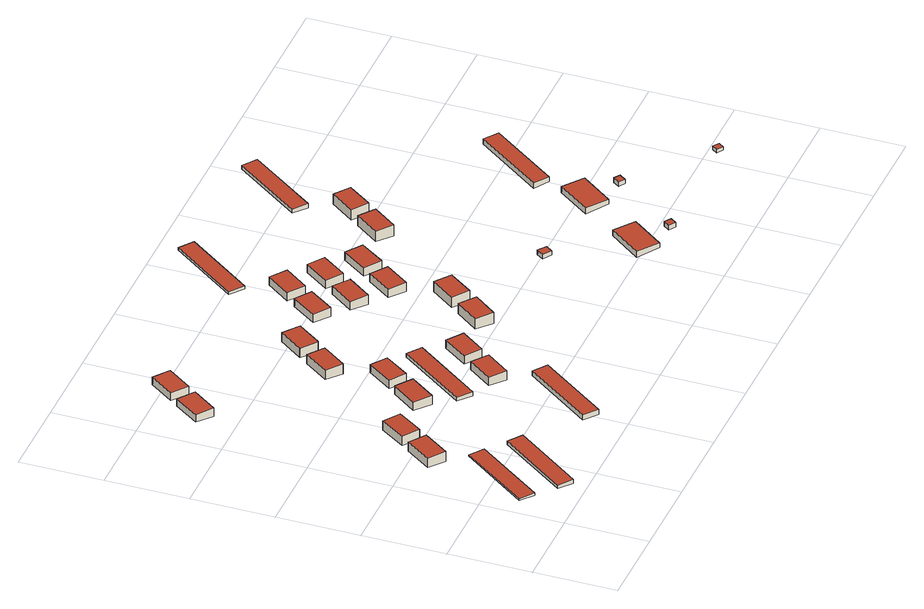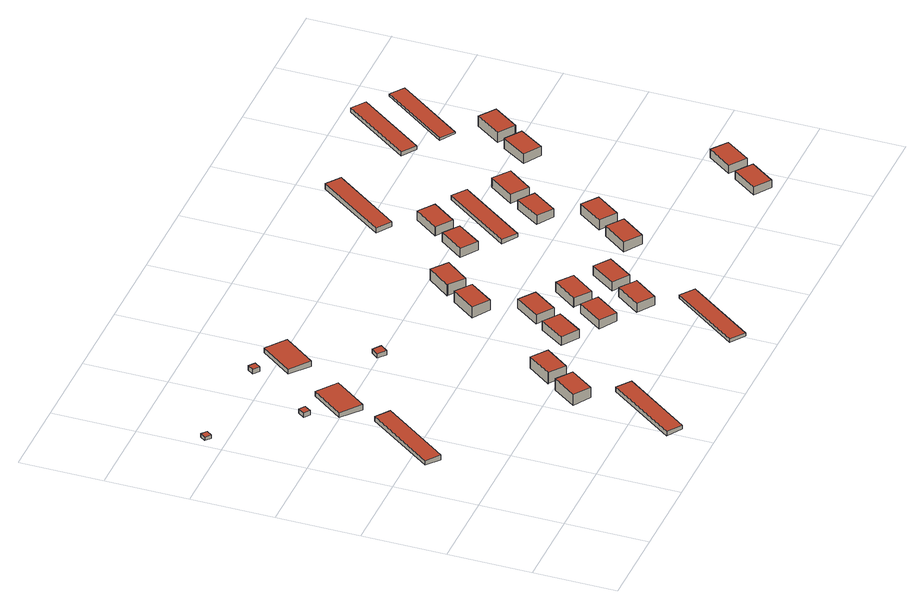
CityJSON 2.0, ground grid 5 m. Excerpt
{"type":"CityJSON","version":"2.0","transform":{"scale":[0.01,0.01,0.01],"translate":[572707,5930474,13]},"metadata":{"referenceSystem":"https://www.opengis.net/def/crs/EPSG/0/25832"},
"CityObjects":{
"building1":{"type":"Building","attributes":{"Grundfläche 2D":"14176.517365","Grundhöhe NN":"4.677"},"children":["building1-1","building1-2","building1-3","building1-4","building1-5","building1-6","building1-7","building1-8","building1-9","building1-10","building1-11","building1-12","building1-13","building1-14","building1-15","building1-16","building1-17","building1-18","building1-19","building1-20","building1-21","building1-22","building1-23","building1-24","building1-25","building1-26","building1-27","building1-28","building1-29","building1-30","building1-31","building1-32","building1-33"]},
"building1-1":{"type":"BuildingInstallation","parents":["building1"],"geometry":[{"type":"MultiSurface","lod":"3","boundaries":[[[0,1,2,3]],[[3,2,4,5]],[[0,3,5,6]],[[1,0,6,7]],[[2,1,7,4]]],"semantics":{"surfaces":[{"type":"RoofSurface"},{"type":"WallSurface"}],"values":[0,1,1,1,1]}}]},
"building1-2":{"type":"BuildingInstallation","parents":["building1"],"geometry":[{"type":"MultiSurface","lod":"3","boundaries":[[[8,9,10,11,12]],[[9,8,13,14]],[[10,9,14,15]],[[11,10,15,16]],[[12,11,16,17]],[[8,12,17,13]]],"semantics":{"surfaces":[{"type":"RoofSurface"},{"type":"WallSurface"}],"values":[0,1,1,1,1,1]}}]},
"building1-3":{"type":"BuildingInstallation","parents":["building1"],"geometry":[{"type":"MultiSurface","lod":"3","boundaries":[[[18,19,20,21]],[[21,20,22,23]],[[18,21,23,24]],[[19,18,24,25]],[[20,19,25,22]]],"semantics":{"surfaces":[{"type":"RoofSurface"},{"type":"WallSurface"}],"values":[0,1,1,1,1]}}]},
"building1-4":{"type":"BuildingInstallation","parents":["building1"],"geometry":[{"type":"MultiSurface","lod":"3","boundaries":[[[26,27,28,29,30]],[[28,27,31,32]],[[27,26,33,31]],[[29,28,32,34]],[[30,29,34,35]],[[26,30,35,33]]],"semantics":{"surfaces":[{"type":"RoofSurface"},{"type":"WallSurface"}],"values":[0,1,1,1,1,1]}}]},
"building1-5":{"type":"BuildingInstallation","parents":["building1"],"geometry":[{"type":"MultiSurface","lod":"3","boundaries":[[[36,37,38,39,40]],[[38,37,41,42]],[[43,40,39,38,42,44]],[[36,40,43,45]],[[37,36,45,41]]],"semantics":{"surfaces":[{"type":"RoofSurface"},{"type":"WallSurface"}],"values":[0,1,1,1,1]}}]},
"building1-6":{"type":"BuildingInstallation","parents":["building1"],"geometry":[{"type":"MultiSurface","lod":"3","boundaries":[[[46,47,48,49]],[[47,46,50,51]],[[48,47,51,52]],[[49,48,52,53]],[[46,49,53,50]]],"semantics":{"surfaces":[{"type":"RoofSurface"},{"type":"WallSurface"}],"values":[0,1,1,1,1]}}]},
"building1-7":{"type":"BuildingInstallation","parents":["building1"],"geometry":[{"type":"MultiSurface","lod":"3","boundaries":[[[54,55,56,57,58,59]],[[60,61,57,56,55,54,62,63]],[[58,57,61,64]],[[59,58,64,65]],[[54,59,65,62]]],"semantics":{"surfaces":[{"type":"RoofSurface"},{"type":"WallSurface"}],"values":[0,1,1,1,1]}}]},
"building1-8":{"type":"BuildingInstallation","parents":["building1"],"geometry":[{"type":"MultiSurface","lod":"3","boundaries":[[[66,67,68,69]],[[69,68,70,71]],[[66,69,71,72]],[[67,66,72,73]],[[68,67,73,70]]],"semantics":{"surfaces":[{"type":"RoofSurface"},{"type":"WallSurface"}],"values":[0,1,1,1,1]}}]},
"building1-9":{"type":"BuildingInstallation","parents":["building1"],"geometry":[{"type":"MultiSurface","lod":"3","boundaries":[[[74,75,76,77]],[[77,76,78,79]],[[74,77,79,80]],[[75,74,80,81]],[[76,75,81,78]]],"semantics":{"surfaces":[{"type":"RoofSurface"},{"type":"WallSurface"}],"values":[0,1,1,1,1]}}]},
"building1-10":{"type":"BuildingInstallation","parents":["building1"],"geometry":[{"type":"MultiSurface","lod":"3","boundaries":[[[82,83,84,85]],[[85,84,86,87]],[[82,85,87,88]],[[83,82,88,89]],[[84,83,89,86]]],"semantics":{"surfaces":[{"type":"RoofSurface"},{"type":"WallSurface"}],"values":[0,1,1,1,1]}}]},
"building1-11":{"type":"BuildingInstallation","parents":["building1"],"geometry":[{"type":"MultiSurface","lod":"3","boundaries":[[[90,91,92,93]],[[93,92,94,95]],[[90,93,95,96]],[[91,90,96,97]],[[92,91,97,94]]],"semantics":{"surfaces":[{"type":"RoofSurface"},{"type":"WallSurface"}],"values":[0,1,1,1,1]}}]},
"building1-12":{"type":"BuildingInstallation","parents":["building1"],"geometry":[{"type":"MultiSurface","lod":"3","boundaries":[[[98,99,100,101,102]],[[100,99,103,104]],[[101,100,104,105]],[[102,101,105,106]],[[98,102,106,107]],[[99,98,107,103]]],"semantics":{"surfaces":[{"type":"RoofSurface"},{"type":"WallSurface"}],"values":[0,1,1,1,1,1]}}]},
"building1-13":{"type":"BuildingInstallation","parents":["building1"],"geometry":[{"type":"MultiSurface","lod":"3","boundaries":[[[108,109,110,111,112,113]],[[109,108,114,115]],[[110,109,115,116]],[[111,110,116,117]],[[112,111,117,118]],[[113,112,118,119]],[[108,113,119,114]]],"semantics":{"surfaces":[{"type":"RoofSurface"},{"type":"WallSurface"}],"values":[0,1,1,1,1,1,1]}}]},
"building1-14":{"type":"BuildingInstallation","parents":["building1"],"geometry":[{"type":"MultiSurface","lod":"3","boundaries":[[[120,121,122,123,124]],[[122,121,125,126]],[[123,122,126,127]],[[124,123,127,128]],[[120,124,128,129]],[[121,120,129,125]]],"semantics":{"surfaces":[{"type":"RoofSurface"},{"type":"WallSurface"}],"values":[0,1,1,1,1,1]}}]},
"building1-15":{"type":"BuildingInstallation","parents":["building1"],"geometry":[{"type":"MultiSurface","lod":"3","boundaries":[[[130,131,132,133]],[[133,132,134,135]],[[132,131,136,134]],[[130,133,135,137]],[[131,130,137,136]]],"semantics":{"surfaces":[{"type":"RoofSurface"},{"type":"WallSurface"}],"values":[0,1,1,1,1]}}]},
"building1-16":{"type":"BuildingInstallation","parents":["building1"],"geometry":[{"type":"MultiSurface","lod":"3","boundaries":[[[138,139,140,141,142]],[[140,139,143,144]],[[141,140,144,145]],[[142,141,145,146]],[[138,142,146,147]],[[139,138,147,143]]],"semantics":{"surfaces":[{"type":"RoofSurface"},{"type":"WallSurface"}],"values":[0,1,1,1,1,1]}}]},
"building1-17":{"type":"BuildingInstallation","parents":["building1"],"geometry":[{"type":"MultiSurface","lod":"3","boundaries":[[[148,149,150,151,152]],[[153,154,150,149]],[[154,155,151,150]],[[155,156,152,151]],[[156,157,148,152]],[[157,153,149,148]]],"semantics":{"surfaces":[{"type":"RoofSurface"},{"type":"WallSurface"}],"values":[0,1,1,1,1,1]}}]},
"building1-18":{"type":"BuildingInstallation","parents":["building1"],"geometry":[{"type":"MultiSurface","lod":"3","boundaries":[[[158,159,160,161,162]],[[160,159,163,164]],[[161,160,164,165]],[[162,161,165,166]],[[163,159,158,162,166,167]]],"semantics":{"surfaces":[{"type":"RoofSurface"},{"type":"WallSurface"}],"values":[0,1,1,1,1]}}]},
"building1-19":{"type":"BuildingInstallation","parents":["building1"],"geometry":[{"type":"MultiSurface","lod":"3","boundaries":[[[168,169,170,171]],[[171,170,172,173]],[[168,171,173,174]],[[169,168,174,175]],[[170,169,175,172]]],"semantics":{"surfaces":[{"type":"RoofSurface"},{"type":"WallSurface"}],"values":[0,1,1,1,1]}}]},
"building1-20":{"type":"BuildingInstallation","parents":["building1"],"geometry":[{"type":"MultiSurface","lod":"3","boundaries":[[[176,177,178,179,180]],[[178,177,181,182]],[[183,180,179,178,182,184]],[[176,180,183,185]],[[177,176,185,181]]],"semantics":{"surfaces":[{"type":"RoofSurface"},{"type":"WallSurface"}],"values":[0,1,1,1,1]}}]},
"building1-21":{"type":"BuildingInstallation","parents":["building1"],"geometry":[{"type":"MultiSurface","lod":"3","boundaries":[[[186,187,188,189]],[[189,188,190,191]],[[186,189,191,192]],[[187,186,192,193]],[[188,187,193,190]]],"semantics":{"surfaces":[{"type":"RoofSurface"},{"type":"WallSurface"}],"values":[0,1,1,1,1]}}]},
"building1-22":{"type":"BuildingInstallation","parents":["building1"],"geometry":[{"type":"MultiSurface","lod":"3","boundaries":[[[194,195,196,197]],[[195,194,198,199]],[[196,195,199,200]],[[197,196,200,201]],[[194,197,201,198]]],"semantics":{"surfaces":[{"type":"RoofSurface"},{"type":"WallSurface"}],"values":[0,1,1,1,1]}}]},
"building1-23":{"type":"BuildingInstallation","parents":["building1"],"geometry":[{"type":"MultiSurface","lod":"3","boundaries":[[[202,203,204,205,206]],[[204,203,207,208]],[[205,204,208,209]],[[206,205,209,210]],[[207,203,202,206,210,211]]],"semantics":{"surfaces":[{"type":"RoofSurface"},{"type":"WallSurface"}],"values":[0,1,1,1,1]}}]},
"building1-24":{"type":"BuildingInstallation","parents":["building1"],"geometry":[{"type":"MultiSurface","lod":"3","boundaries":[[[212,213,214,215]],[[215,214,216,217]],[[212,215,217,218]],[[213,212,218,219]],[[214,213,219,216]]],"semantics":{"surfaces":[{"type":"RoofSurface"},{"type":"WallSurface"}],"values":[0,1,1,1,1]}}]},
"building1-25":{"type":"BuildingInstallation","parents":["building1"],"geometry":[{"type":"MultiSurface","lod":"3","boundaries":[[[220,221,222,223]],[[223,222,224,225]],[[220,223,225,226]],[[221,220,226,227]],[[222,221,227,224]]],"semantics":{"surfaces":[{"type":"RoofSurface"},{"type":"WallSurface"}],"values":[0,1,1,1,1]}}]},
"building1-26":{"type":"BuildingInstallation","parents":["building1"],"geometry":[{"type":"MultiSurface","lod":"3","boundaries":[[[228,229,230,231,232]],[[230,229,233,234]],[[231,230,234,235]],[[232,231,235,236]],[[228,232,236,237]],[[229,228,237,233]]],"semantics":{"surfaces":[{"type":"RoofSurface"},{"type":"WallSurface"}],"values":[0,1,1,1,1,1]}}]},
"building1-27":{"type":"BuildingInstallation","parents":["building1"],"geometry":[{"type":"MultiSurface","lod":"3","boundaries":[[[238,239,240,241]],[[241,240,242,243]],[[238,241,243,244]],[[239,238,244,245]],[[240,239,245,242]]],"semantics":{"surfaces":[{"type":"RoofSurface"},{"type":"WallSurface"}],"values":[0,1,1,1,1]}}]},
"building1-28":{"type":"BuildingInstallation","parents":["building1"],"geometry":[{"type":"MultiSurface","lod":"3","boundaries":[[[246,247,248,249]],[[249,248,250,251]],[[246,249,251,252]],[[247,246,252,253]],[[248,247,253,250]]],"semantics":{"surfaces":[{"type":"RoofSurface"},{"type":"WallSurface"}],"values":[0,1,1,1,1]}}]},
"building1-29":{"type":"BuildingInstallation","parents":["building1"],"geometry":[{"type":"MultiSurface","lod":"3","boundaries":[[[254,255,256,257]],[[257,256,258,259]],[[254,257,259,260]],[[255,254,260,261]],[[256,255,261,258]]],"semantics":{"surfaces":[{"type":"RoofSurface"},{"type":"WallSurface"}],"values":[0,1,1,1,1]}}]},
"building1-30":{"type":"BuildingInstallation","parents":["building1"],"geometry":[{"type":"MultiSurface","lod":"3","boundaries":[[[262,263,264,265]],[[265,264,266,267]],[[262,265,267,268]],[[263,262,268,269]],[[264,263,269,266]]],"semantics":{"surfaces":[{"type":"RoofSurface"},{"type":"WallSurface"}],"values":[0,1,1,1,1]}}]},
"building1-31":{"type":"BuildingInstallation","parents":["building1"],"geometry":[{"type":"MultiSurface","lod":"3","boundaries":[[[270,271,272,273]],[[273,272,274,275]],[[270,273,275,276]],[[271,270,276,277]],[[272,271,277,274]]],"semantics":{"surfaces":[{"type":"RoofSurface"},{"type":"WallSurface"}],"values":[0,1,1,1,1]}}]},
"building1-32":{"type":"BuildingInstallation","parents":["building1"],"geometry":[{"type":"MultiSurface","lod":"3","boundaries":[[[278,279,280,281]],[[281,280,282,283]],[[278,281,283,284]],[[279,278,284,285]],[[280,279,285,282]]],"semantics":{"surfaces":[{"type":"RoofSurface"},{"type":"WallSurface"}],"values":[0,1,1,1,1]}}]},
"building1-33":{"type":"BuildingInstallation","parents":["building1"],"geometry":[{"type":"MultiSurface","lod":"3","boundaries":[[[286,287,288,289]],[[289,288,290,291]],[[286,289,291,292]],[[287,286,292,293]],[[288,287,293,290]]],"semantics":{"surfaces":[{"type":"RoofSurface"},{"type":"WallSurface"}],"values":[0,1,1,1,1]}}]}
},
"vertices":[
[328,680,123],[30,274,123],[114,213,123],[411,620,123],[114,213,108],[411,620,108],[328,680,114],[30,274,114],
[337,931,188],[241,999,188],[239,999,188],[130,845,188],[227,776,188],[337,931,121],[241,999,128],[239,999,128],[130,845,128],[227,776,121],
[525,529,123],[228,122,123],[311,62,123],[608,468,123],[311,62,95],[608,468,95],[525,529,100],[228,122,101],
[375,984,188],[476,1135,188],[378,1201,188],[277,1050,188],[373,985,188],[476,1135,122],[378,1201,128],[375,984,121],[277,1050,128],[373,985,121],
[28,2163,223],[124,2093,223],[232,2242,223],[137,2310,223],[135,2312,223],[124,2093,167],[232,2242,168],[135,2312,174],[137,2310,174],[28,2163,174],
[269,2293,223],[376,2441,223],[281,2509,223],[174,2361,223],[269,2293,168],[376,2441,168],[281,2509,174],[174,2361,174],
[836,1194,169],[832,1197,169],[742,1263,169],[739,1265,169],[627,1114,169],[724,1042,169],[742,1263,114],[739,1265,114],[836,1194,108],[832,1197,108],[627,1114,114],[724,1042,108],
[1221,643,104],[924,236,104],[1007,175,104],[1304,582,104],[1007,175,68],[1304,582,68],[1221,643,73],[924,236,73],
[883,1461,169],[778,1313,169],[870,1248,169],[975,1396,169],[870,1248,108],[975,1396,108],[883,1461,114],[778,1313,114],
[824,1810,188],[716,1664,188],[811,1594,188],[919,1740,188],[811,1594,121],[919,1740,121],[824,1810,128],[716,1664,128],
[1111,1337,123],[814,930,123],[897,869,123],[1194,1276,123],[897,869,95],[1194,1276,95],[1111,1337,100],[814,930,100],
[1030,824,141],[1125,754,141],[1232,900,141],[1231,901,141],[1138,970,141],[1125,754,81],[1232,900,81],[1231,901,81],[1138,970,87],[1030,824,88],
[960,1794,188],[1067,1940,188],[971,2011,188],[863,1865,188],[863,1864,188],[959,1794,188],[960,1794,121],[1067,1940,121],[971,2011,128],[863,1865,128],[863,1864,128],[959,1794,121],
[1177,1023,141],[1271,955,141],[1377,1100,141],[1282,1169,141],[1176,1024,141],[1271,955,81],[1377,1100,81],[1282,1169,87],[1176,1024,87],[1177,1023,87],
[1219,1921,169],[1313,1854,169],[1419,2003,169],[1326,2070,169],[1419,2003,108],[1326,2070,114],[1313,1854,108],[1219,1921,114],
[1523,1088,141],[1616,1015,141],[1725,1154,141],[1723,1156,141],[1632,1227,141],[1616,1015,68],[1725,1154,67],[1723,1156,68],[1632,1227,74],[1523,1088,74],
[1418,1778,156],[1513,1708,156],[1620,1855,156],[1619,1855,156],[1525,1925,156],[1513,1708,94],[1620,1855,94],[1619,1855,94],[1525,1925,101],[1418,1778,101],
[1365,2123,169],[1457,2055,169],[1565,2200,169],[1469,2271,169],[1361,2125,169],[1457,2055,108],[1565,2200,108],[1469,2271,114],[1361,2125,114],[1365,2123,114],
[1779,1425,141],[1672,1280,141],[1766,1211,141],[1872,1356,141],[1766,1211,68],[1872,1356,67],[1779,1425,74],[1672,1280,74],
[1620,1632,141],[1717,1562,141],[1824,1710,141],[1729,1778,141],[1727,1780,141],[1717,1562,81],[1824,1710,81],[1727,1780,87],[1729,1778,87],[1620,1632,87],
[1588,2846,144],[1291,2440,144],[1374,2379,144],[1671,2785,144],[1374,2379,122],[1671,2785,121],[1588,2846,127],[1291,2440,127],
[1658,1908,156],[1765,2058,156],[1670,2125,156],[1564,1975,156],[1658,1908,94],[1765,2058,94],[1670,2125,101],[1564,1975,101],
[1862,1763,141],[1864,1762,141],[1969,1910,141],[1872,1979,141],[1767,1830,141],[1864,1762,81],[1969,1910,81],[1872,1979,87],[1767,1830,87],[1862,1763,81],
[2310,988,79],[2358,952,79],[2389,995,79],[2341,1030,79],[2389,995,52],[2341,1030,48],[2310,988,48],[2358,952,52],
[2621,695,110],[2475,500,110],[2594,411,110],[2740,606,110],[2594,411,80],[2740,606,80],[2621,695,72],[2475,500,72],
[2112,1888,141],[2206,1819,141],[2313,1964,141],[2312,1964,141],[2219,2033,141],[2206,1819,67],[2313,1964,67],[2312,1964,67],[2219,2033,74],[2112,1888,74],
[2795,392,119],[2821,428,119],[2784,455,119],[2758,420,119],[2784,455,88],[2758,420,88],[2795,392,90],[2821,428,90],
[2364,2232,141],[2259,2087,141],[2353,2020,141],[2457,2165,141],[2353,2020,67],[2457,2165,67],[2364,2232,74],[2259,2087,74],
[2485,2811,111],[2188,2404,111],[2271,2343,111],[2569,2750,111],[2271,2343,81],[2569,2750,81],[2485,2811,87],[2188,2404,87],
[2909,1102,110],[2763,906,110],[2884,816,110],[3030,1012,110],[2884,816,80],[3030,1012,80],[2909,1102,72],[2763,906,72],
[3083,795,119],[3110,835,119],[3076,858,119],[3049,819,119],[3076,858,88],[3049,819,88],[3083,795,90],[3110,835,90],
[3196,1667,101],[2899,1261,101],[2982,1200,101],[3279,1606,101],[2982,1200,72],[3279,1606,72],[3196,1667,66],[2899,1261,66],
[3525,386,144],[3551,419,144],[3515,446,144],[3490,413,144],[3515,446,121],[3490,413,121],[3525,386,123],[3551,419,123]
]}
